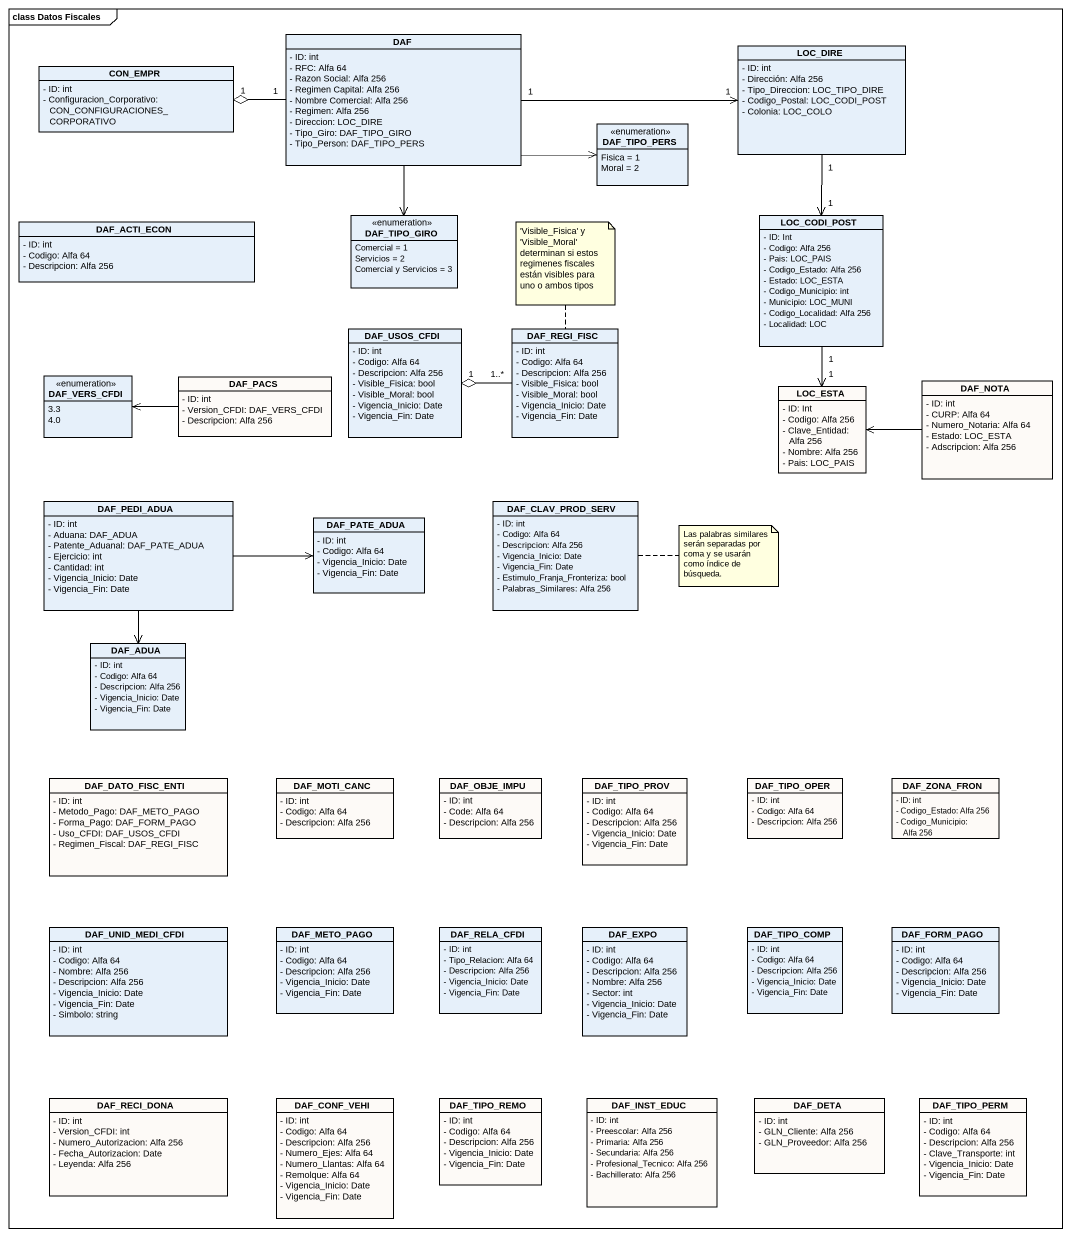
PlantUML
@startuml
mainframe class Datos Fiscales
hide circle
hide empty members
skinparam classAttributeIconSize 0
class DAF {
  - ID: int
  - RFC: Alfa 64
  - Razon Social: Alfa 256
  - Regimen Capital: Alfa 256
  - Nombre Comercial: Alfa 256
  - Regimen: Alfa 256
  - Direccion: LOC_DIRE
  - Tipo_Giro: DAF_TIPO_GIRO
  - Tipo_Person: DAF_TIPO_PERS
}
class CON_EMPR {
  - ID: int
  - Configuracion_Corporativo: CON_CONFIGURACIONES_CORPORATIVO
}
class LOC_DIRE {
  - ID: int
  - Dirección: Alfa 256
  - Tipo_Direccion: LOC_TIPO_DIRE
  - Codigo_Postal: LOC_CODI_POST
  - Colonia: LOC_COLO
}
enum DAF_TIPO_PERS {
  Fisica = 1
  Moral = 2
}
class DAF_ACTI_ECON {
  - ID: int
  - Codigo: Alfa 64
  - Descripcion: Alfa 256
}
enum DAF_TIPO_GIRO {
  Comercial = 1
  Servicios = 2
  Comercial y Servicios = 3
}
class LOC_CODI_POST {
  - ID: Int
  - Codigo: Alfa 256
  - Pais: LOC_PAIS
  - Codigo_Estado: Alfa 256
  - Estado: LOC_ESTA
  - Codigo_Municipio: int
  - Municipio: LOC_MUNI
  - Codigo_Localidad: Alfa 256
  - Localidad: LOC
}
class DAF_USOS_CFDI {
  - ID: int
  - Codigo: Alfa 64
  - Descripcion: Alfa 256
  - Visible_Fisica: bool
  - Visible_Moral: bool
  - Vigencia_Inicio: Date
  - Vigencia_Fin: Date
}
class DAF_REGI_FISC {
  - ID: int
  - Codigo: Alfa 64
  - Descripcion: Alfa 256
  - Visible_Fisica: bool
  - Visible_Moral: bool
  - Vigencia_Inicio: Date
  - Vigencia_Fin: Date
}
enum DAF_VERS_CFDI {
  3.3
  4.0
}
class DAF_PACS #FDFAF7 {
  - ID: int
  - Version_CFDI: DAF_VERS_CFDI
  - Descripcion: Alfa 256
}
class DAF_NOTA #FDFAF7 {
  - ID: int
  - CURP: Alfa 64
  - Numero_Notaria: Alfa 64
  - Estado: LOC_ESTA
  - Adscripcion: Alfa 256
}
class LOC_ESTA #FDFAF7 {
  - ID: Int
  - Codigo: Alfa 256
  - Clave_Entidad: Alfa 256
  - Nombre: Alfa 256
  - Pais: LOC_PAIS
}
class DAF_PEDI_ADUA {
  - ID: int
  - Aduana: DAF_ADUA
  - Patente_Aduanal: DAF_PATE_ADUA
  - Ejercicio: int
  - Cantidad: int
  - Vigencia_Inicio: Date
  - Vigencia_Fin: Date
}
class DAF_PATE_ADUA {
  - ID: int
  - Codigo: Alfa 64
  - Vigencia_Inicio: Date
  - Vigencia_Fin: Date
}
class DAF_CLAV_PROD_SERV {
  - ID: int
  - Codigo: Alfa 64
  - Descripcion: Alfa 256
  - Vigencia_Inicio: Date
  - Vigencia_Fin: Date
  - Estimulo_Franja_Fronteriza: bool
  - Palabras_Similares: Alfa 256
}
class DAF_ADUA {
  - ID: int
  - Codigo: Alfa 64
  - Descripcion: Alfa 256
  - Vigencia_Inicio: Date
  - Vigencia_Fin: Date
}
class DAF_DATO_FISC_ENTI #FDFAF7 {
  - ID: int
  - Metodo_Pago: DAF_METO_PAGO
  - Forma_Pago: DAF_FORM_PAGO
  - Uso_CFDI: DAF_USOS_CFDI
  - Regimen_Fiscal: DAF_REGI_FISC
}
class DAF_MOTI_CANC #FDFAF7 {
  - ID: int
  - Codigo: Alfa 64
  - Descripcion: Alfa 256
}
class DAF_OBJE_IMPU #FDFAF7 {
  - ID: int
  - Code: Alfa 64
  - Descripcion: Alfa 256
}
class DAF_TIPO_PROV #FDFAF7 {
  - ID: int
  - Codigo: Alfa 64
  - Descripcion: Alfa 256
  - Vigencia_Inicio: Date
  - Vigencia_Fin: Date
}
class DAF_TIPO_OPER #FDFAF7 {
  - ID: int
  - Codigo: Alfa 64
  - Descripcion: Alfa 256
}
class DAF_ZONA_FRON #FDFAF7 {
  - ID: int
  - Codigo_Estado: Alfa 256
  - Codigo_Municipio: Alfa 256
}
class DAF_UNID_MEDI_CFDI {
  - ID: int
  - Codigo: Alfa 64
  - Nombre: Alfa 256
  - Descripcion: Alfa 256
  - Vigencia_Inicio: Date
  - Vigencia_Fin: Date
  - Simbolo: string
}
class DAF_METO_PAGO {
  - ID: int
  - Codigo: Alfa 64
  - Descripcion: Alfa 256
  - Vigencia_Inicio: Date
  - Vigencia_Fin: Date
}
class DAF_RELA_CFDI {
  - ID: int
  - Tipo_Relacion: Alfa 64
  - Descripcion: Alfa 256
  - Vigencia_Inicio: Date
  - Vigencia_Fin: Date
}
class DAF_EXPO {
  - ID: int
  - Codigo: Alfa 64
  - Descripcion: Alfa 256
  - Nombre: Alfa 256
  - Sector: int
  - Vigencia_Inicio: Date
  - Vigencia_Fin: Date
}
class DAF_TIPO_COMP {
  - ID: int
  - Codigo: Alfa 64
  - Descripcion: Alfa 256
  - Vigencia_Inicio: Date
  - Vigencia_Fin: Date
}
class DAF_FORM_PAGO {
  - ID: int
  - Codigo: Alfa 64
  - Descripcion: Alfa 256
  - Vigencia_Inicio: Date
  - Vigencia_Fin: Date
}
class DAF_RECI_DONA #FDFAF7 {
  - ID: int
  - Version_CFDI: int
  - Numero_Autorizacion: Alfa 256
  - Fecha_Autorizacion: Date
  - Leyenda: Alfa 256
}
class DAF_CONF_VEHI #FDFAF7 {
  - ID: int
  - Codigo: Alfa 64
  - Descripcion: Alfa 256
  - Numero_Ejes: Alfa 64
  - Numero_Llantas: Alfa 64
  - Remolque: Alfa 64
  - Vigencia_Inicio: Date
  - Vigencia_Fin: Date
}
class DAF_TIPO_REMO #FDFAF7 {
  - ID: int
  - Codigo: Alfa 64
  - Descripcion: Alfa 256
  - Vigencia_Inicio: Date
  - Vigencia_Fin: Date
}
class DAF_INST_EDUC #FDFAF7 {
  - ID: int
  - Preescolar: Alfa 256
  - Primaria: Alfa 256
  - Secundaria: Alfa 256
  - Profesional_Tecnico: Alfa 256
  - Bachillerato: Alfa 256
}
class DAF_DETA #FDFAF7 {
  - ID: int
  - GLN_Cliente: Alfa 256
  - GLN_Proveedor: Alfa 256
}
class DAF_TIPO_PERM #FDFAF7 {
  - ID: int
  - Codigo: Alfa 64
  - Descripcion: Alfa 256
  - Clave_Transporte: int
  - Vigencia_Inicio: Date
  - Vigencia_Fin: Date
}
DAF "1" -left-o "1" CON_EMPR
DAF "1" -right-> "1" LOC_DIRE
DAF -right-> DAF_TIPO_PERS
DAF --> DAF_TIPO_GIRO
LOC_DIRE "1" --> "1" LOC_CODI_POST
LOC_CODI_POST "1" --> "1" LOC_ESTA
DAF_REGI_FISC "1..*" -left-o "1" DAF_USOS_CFDI
DAF_PACS -left-> DAF_VERS_CFDI
DAF_NOTA -left-> LOC_ESTA
DAF_PEDI_ADUA -right-> DAF_PATE_ADUA
DAF_PEDI_ADUA --> DAF_ADUA
note top of DAF_REGI_FISC : 'Visible_Fisica' y 'Visible_Moral' determinan si estos regimenes fiscales están visibles para uno o ambos tipos
note right of DAF_CLAV_PROD_SERV : Las palabras similares serán separadas por coma y se usarán como índice de búsqueda.
@enduml
